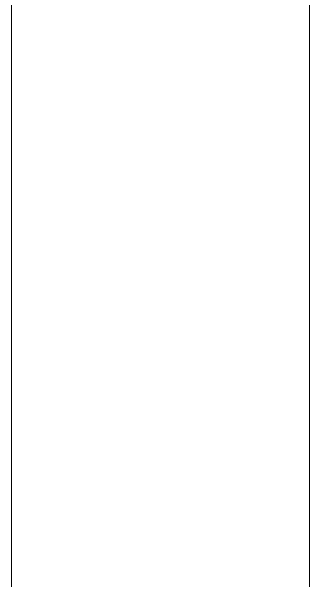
# Model space of a CAD drawing. Header units: millimetres. Extents: x 58509 to 70877, y -36887 to -9553.
# Drawn here: x 62419 to 62879, y -35130 to -34252 of the extents above; entities that cross this region are included whole.
import ezdxf

# ---------------------------------------------------------------- set-up
doc = ezdxf.new("R2010")
doc.units = ezdxf.units.MM
doc.layers.add('A-WALL', color=113, linetype='Continuous', lineweight=9)

msp = doc.modelspace()

# ---------------------------------------------------------------- meshes
at = {"layer": 'A-WALL'}
mesh = msp.add_polyface(dxfattribs=at)
corners = [(62418.86, -36426.73), (62418.86, -36426.73, 4000), (62418.89, -33893.68, 4000), (62418.89, -33893.68)]
mesh.append_faces([[corners[k] for k in face] for face in [(2, 3, 0, 1)]])
mesh = msp.add_polyface(dxfattribs=at)
corners = [(62878.89, -33893.68), (62878.86, -36426.73), (62418.86, -36426.73), (62418.89, -33893.68)]
mesh.append_faces([[corners[k] for k in face] for face in [(3, 0, 1, 2)]])
mesh = msp.add_polyface(dxfattribs=at)
corners = [(62878.86, -36426.73, 4000), (62878.89, -33893.68, 4000), (62418.89, -33893.68, 4000), (62418.86, -36426.73, 4000)]
mesh.append_faces([[corners[k] for k in face] for face in [(0, 1, 2, 3)]])
mesh = msp.add_polyface(dxfattribs=at)
corners = [(62878.86, -36426.73), (62878.89, -33893.68), (62878.89, -33893.68, 4000), (62878.86, -36426.73, 4000)]
mesh.append_faces([[corners[k] for k in face] for face in [(3, 0, 1, 2)]])

doc.saveas('drawing.dxf')
